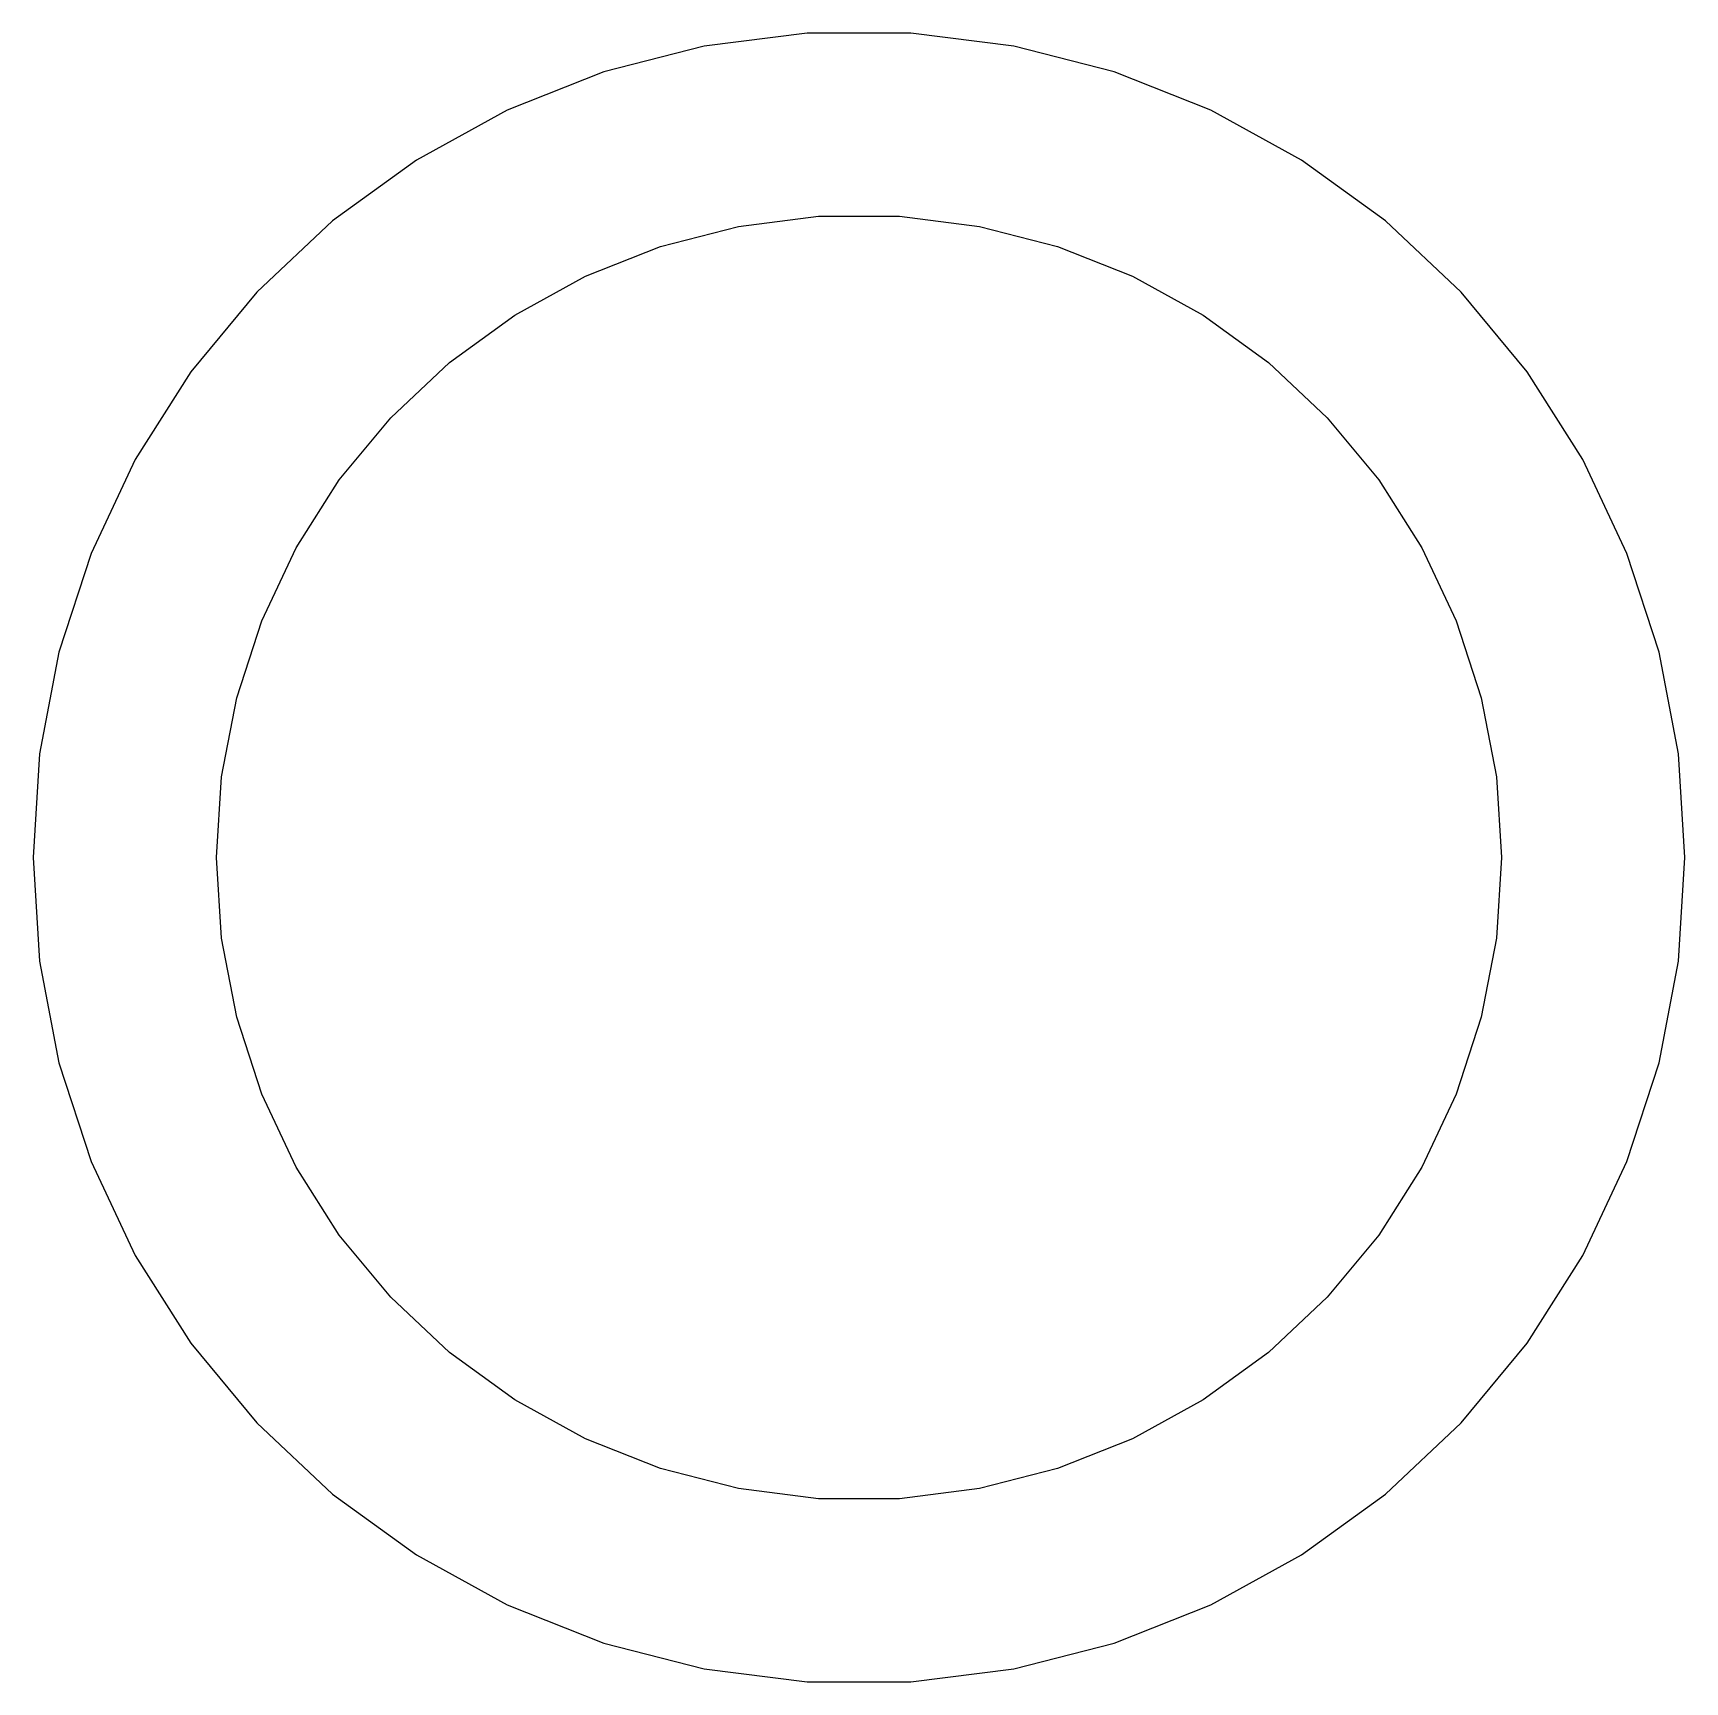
# Model space of a CAD drawing. Header units: metres. Extents: x -45 to 45, y -44.9 to 44.9.
import ezdxf

# ---------------------------------------------------------------- set-up
doc = ezdxf.new("R2010")
doc.units = ezdxf.units.M

msp = doc.modelspace()

# ---------------------------------------------------------------- linework, layer by layer
for p, q in [((-8.43214, 44.2029), (-13.9058, 42.7975)), ((-2.82556, 44.9112), (-8.43214, 44.2029)), ((2.82556, 44.9112), (-2.82556, 44.9112)), ((8.43214, 44.2029), (2.82556, 44.9112)), ((13.9058, 42.7975), (8.43214, 44.2029)), ((-13.9058, 42.7975), (-19.1601, 40.7172)), ((19.1601, 40.7172), (13.9058, 42.7975)), ((-19.1601, 40.7172), (-24.1122, 37.9948)), ((24.1122, 37.9948), (19.1601, 40.7172)), ((-24.1122, 37.9948), (-28.6841, 34.6731)), ((28.6841, 34.6731), (24.1122, 37.9948)), ((-28.6841, 34.6731), (-32.8036, 30.8046)), ((-10.8156, 33.287), (-6.55833, 34.3801)), ((-6.55833, 34.3801), (-2.19766, 34.9309)), ((-2.19766, 34.9309), (2.19766, 34.9309)), ((2.19766, 34.9309), (6.55833, 34.3801)), ((6.55833, 34.3801), (10.8156, 33.287)), ((32.8036, 30.8046), (28.6841, 34.6731)), ((-14.9023, 31.6689), (-10.8156, 33.287)), ((10.8156, 33.287), (14.9023, 31.6689)), ((-18.7539, 29.5515), (-14.9023, 31.6689)), ((14.9023, 31.6689), (18.7539, 29.5515)), ((-32.8036, 30.8046), (-36.4058, 26.4503)), ((36.4058, 26.4503), (32.8036, 30.8046)), ((-22.3098, 26.968), (-18.7539, 29.5515)), ((18.7539, 29.5515), (22.3098, 26.968)), ((-36.4058, 26.4503), (-39.4338, 21.6789)), ((-25.5139, 23.9591), (-22.3098, 26.968)), ((22.3098, 26.968), (25.5139, 23.9591)), ((39.4338, 21.6789), (36.4058, 26.4503)), ((-28.3156, 20.5725), (-25.5139, 23.9591)), ((25.5139, 23.9591), (28.3156, 20.5725)), ((-39.4338, 21.6789), (-41.8399, 16.5656)), ((41.8399, 16.5656), (39.4338, 21.6789)), ((-30.6707, 16.8614), (-28.3156, 20.5725)), ((28.3156, 20.5725), (30.6707, 16.8614)), ((-41.8399, 16.5656), (-43.5862, 11.191)), ((-32.5422, 12.8844), (-30.6707, 16.8614)), ((30.6707, 16.8614), (32.5422, 12.8844)), ((43.5862, 11.191), (41.8399, 16.5656)), ((-33.9004, 8.70413), (-32.5422, 12.8844)), ((32.5422, 12.8844), (33.9004, 8.70413)), ((-43.5862, 11.191), (-44.6452, 5.63998)), ((44.6452, 5.63998), (43.5862, 11.191)), ((-34.724, 4.38666), (-33.9004, 8.70413)), ((33.9004, 8.70413), (34.724, 4.38666)), ((-44.6452, 5.63998), (-45, 0)), ((45, 0), (44.6452, 5.63998)), ((-35, 0), (-34.724, 4.38666)), ((34.724, 4.38666), (35, 0)), ((-45, 0), (-44.6452, -5.63998)), ((-34.724, -4.38666), (-35, 0)), ((35, 0), (34.724, -4.38666)), ((44.6452, -5.63998), (45, 0)), ((-33.9004, -8.70413), (-34.724, -4.38666)), ((34.724, -4.38666), (33.9004, -8.70413)), ((-44.6452, -5.63998), (-43.5862, -11.191)), ((43.5862, -11.191), (44.6452, -5.63998)), ((-32.5422, -12.8844), (-33.9004, -8.70413)), ((33.9004, -8.70413), (32.5422, -12.8844)), ((-43.5862, -11.191), (-41.8399, -16.5656)), ((41.8399, -16.5656), (43.5862, -11.191)), ((-30.6707, -16.8614), (-32.5422, -12.8844)), ((32.5422, -12.8844), (30.6707, -16.8614)), ((-41.8399, -16.5656), (-39.4338, -21.6789)), ((-28.3156, -20.5725), (-30.6707, -16.8614)), ((30.6707, -16.8614), (28.3156, -20.5725)), ((39.4338, -21.6789), (41.8399, -16.5656)), ((-25.5139, -23.9591), (-28.3156, -20.5725)), ((28.3156, -20.5725), (25.5139, -23.9591)), ((-39.4338, -21.6789), (-36.4058, -26.4503)), ((36.4058, -26.4503), (39.4338, -21.6789)), ((-22.3098, -26.968), (-25.5139, -23.9591)), ((25.5139, -23.9591), (22.3098, -26.968)), ((-36.4058, -26.4503), (-32.8036, -30.8046)), ((-18.7539, -29.5515), (-22.3098, -26.968)), ((22.3098, -26.968), (18.7539, -29.5515)), ((32.8036, -30.8046), (36.4058, -26.4503)), ((-14.9023, -31.6689), (-18.7539, -29.5515)), ((18.7539, -29.5515), (14.9023, -31.6689)), ((-32.8036, -30.8046), (-28.6841, -34.6731)), ((28.6841, -34.6731), (32.8036, -30.8046)), ((-10.8156, -33.287), (-14.9023, -31.6689)), ((14.9023, -31.6689), (10.8156, -33.287)), ((-6.55833, -34.3801), (-10.8156, -33.287)), ((10.8156, -33.287), (6.55833, -34.3801)), ((-28.6841, -34.6731), (-24.1122, -37.9948)), ((-2.19766, -34.9309), (-6.55833, -34.3801)), ((2.19766, -34.9309), (-2.19766, -34.9309)), ((6.55833, -34.3801), (2.19766, -34.9309)), ((24.1122, -37.9948), (28.6841, -34.6731)), ((-24.1122, -37.9948), (-19.1601, -40.7172)), ((19.1601, -40.7172), (24.1122, -37.9948)), ((-19.1601, -40.7172), (-13.9058, -42.7975)), ((13.9058, -42.7975), (19.1601, -40.7172)), ((-13.9058, -42.7975), (-8.43214, -44.2029)), ((8.43214, -44.2029), (13.9058, -42.7975)), ((-8.43214, -44.2029), (-2.82556, -44.9112)), ((-2.82556, -44.9112), (2.82556, -44.9112)), ((2.82556, -44.9112), (8.43214, -44.2029))]:
    msp.add_line(p, q)

doc.saveas('drawing.dxf')
